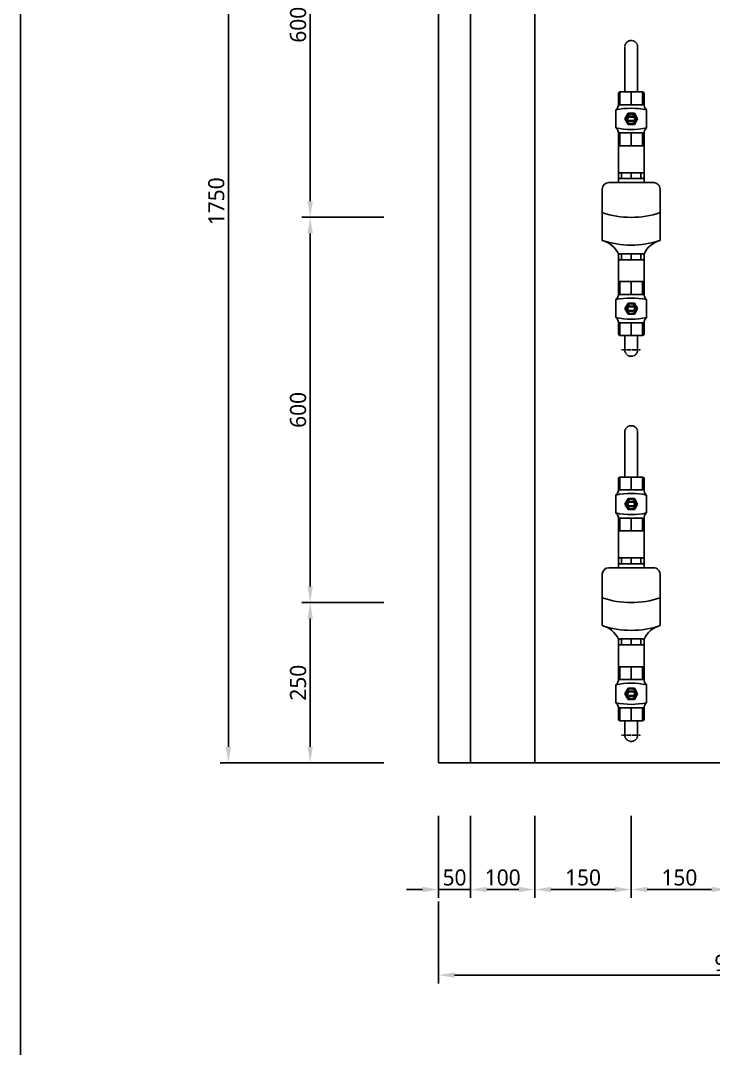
# Model space of a CAD drawing. Header units: millimetres. Extents: x -9013 to 516, y -36629 to 6082.
# Drawn here: x -5380 to -4302, y 2975 to 4576 of the extents above; entities that cross this region are included whole.
import ezdxf

# ---------------------------------------------------------------- set-up
doc = ezdxf.new("R2010")
doc.units = ezdxf.units.MM
doc.header["$LTSCALE"] = 0.05
for name, pattern in [('CENTER', [50.8, 31.75, -6.35, 6.35, -6.35]), ('CENTER2', [28.575, 19.05, -3.175, 3.175, -3.175]), ('DASHDOT', [0.618421, 0.309211, -0.154605, 0, -0.154605])]:
    doc.linetypes.add(name, pattern=pattern)
doc.layers.get('0').update_dxf_attribs({"lineweight": 18})
doc.layers.get('Defpoints').update_dxf_attribs({"color": 140, "lineweight": 18})
for name, color, linetype in [('1CO', 4, 'Continuous'), ('2CONC', 4, 'Continuous'), ('HVAL___2CO', 7, 'Continuous'), ('HWAT__3CO', 1, 'Continuous'), ('HWAT___1DD', 4, 'DASHDOT'), ('HWAT___5CS', 3, 'CENTER2')]:
    doc.layers.add(name, color=color, linetype=linetype)
doc.layers.add('G-Anno-Std-Cntr', color=1, linetype='CENTER2', lineweight=18)
doc.styles.add('trebuchet_MS', font='trebuc.ttf')
doc.dimstyles.new('MGP', dxfattribs={"dimtxt": 2.5, "dimasz": 2.5, "dimexe": 1.25, "dimexo": 0.625, "dimtad": 1, "dimdec": 0, "dimtxsty": 'trebuchet_MS', "dimcen": 2.5, "dimclrt": 7, "dimadec": 0, "dimazin": 0, "dimtfac": 1, "dimtdec": 0, "dimtmove": 0, "dimatfit": 3, "dimfxl": 1.148294, "dimfxlon": 1, "dimarcsym": 2})

# ---------------------------------------------------------------- blocks, each defined once
blk = doc.blocks.new('*D162')
at = {"color": 0, "lineweight": -2, "transparency": 16777216}
for p, q in [((-4729.5, 3337.2), (-4729.5, 3209.3)), ((-4679.5, 3337.2), (-4679.5, 3209.3)), ((-4754.5, 3222.3), (-4779.5, 3222.3)), ((-4679.5, 3222.3), (-4729.5, 3222.3)), ((-4654.5, 3222.3), (-4629.5, 3222.3))]:
    blk.add_line(p, q, dxfattribs=at)
at = {"color": 0, "transparency": 16777216}
for points in [[(-4754.5, 3226.5), (-4754.5, 3218.2), (-4729.5, 3222.3)], [(-4654.5, 3226.5), (-4654.5, 3218.2), (-4679.5, 3222.3)]]:
    blk.add_solid(points, dxfattribs=at)
at = {"layer": 'Defpoints', "color": 0, "transparency": 16777216}
for p in [(-4729.5, 3432.9), (-4679.5, 3419.5), (-4729.5, 3222.3)]:
    blk.add_point(p, dxfattribs=at)
at = {"color": 7, "transparency": 16777216, "insert": (-4704.5, 3241), "char_height": 25, "attachment_point": 5, "style": 'trebuchet_MS'}
blk.add_mtext('50', dxfattribs=at)
blk = doc.blocks.new('*D163')
at = {"color": 0, "lineweight": -2, "transparency": 16777216}
for p, q in [((-4679.5, 3337.2), (-4679.5, 3209.3)), ((-4579.5, 3337.2), (-4579.5, 3209.3)), ((-4654.5, 3222.3), (-4604.5, 3222.3))]:
    blk.add_line(p, q, dxfattribs=at)
at = {"color": 0, "transparency": 16777216}
for points in [[(-4654.5, 3226.5), (-4654.5, 3218.2), (-4679.5, 3222.3)], [(-4604.5, 3226.5), (-4604.5, 3218.2), (-4579.5, 3222.3)]]:
    blk.add_solid(points, dxfattribs=at)
at = {"layer": 'Defpoints', "color": 0, "transparency": 16777216}
for p in [(-4679.5, 3419.5), (-4579.5, 3419.5), (-4579.5, 3222.3)]:
    blk.add_point(p, dxfattribs=at)
at = {"color": 7, "transparency": 16777216, "insert": (-4629.5, 3241), "char_height": 25, "attachment_point": 5, "style": 'trebuchet_MS'}
blk.add_mtext('100', dxfattribs=at)
blk = doc.blocks.new('*D164')
at = {"color": 0, "lineweight": -2, "transparency": 16777216}
for p, q in [((-4579.5, 3337.2), (-4579.5, 3209.3)), ((-4429.5, 3337.2), (-4429.5, 3209.3)), ((-4554.5, 3222.3), (-4454.5, 3222.3))]:
    blk.add_line(p, q, dxfattribs=at)
at = {"color": 0, "transparency": 16777216}
for points in [[(-4554.5, 3226.5), (-4554.5, 3218.2), (-4579.5, 3222.3)], [(-4454.5, 3226.5), (-4454.5, 3218.2), (-4429.5, 3222.3)]]:
    blk.add_solid(points, dxfattribs=at)
at = {"layer": 'Defpoints', "color": 0, "transparency": 16777216}
for p in [(-4429.5, 3453), (-4579.5, 3419.5), (-4429.5, 3222.3)]:
    blk.add_point(p, dxfattribs=at)
at = {"color": 7, "transparency": 16777216, "insert": (-4504.5, 3241), "char_height": 25, "attachment_point": 5, "style": 'trebuchet_MS'}
blk.add_mtext('150', dxfattribs=at)
blk = doc.blocks.new('*D165')
at = {"color": 0, "lineweight": -2, "transparency": 16777216}
for p, q in [((-4429.5, 3337.2), (-4429.5, 3209.3)), ((-4279.5, 3337.2), (-4279.5, 3209.3)), ((-4404.5, 3222.3), (-4304.5, 3222.3))]:
    blk.add_line(p, q, dxfattribs=at)
at = {"color": 0, "transparency": 16777216}
for points in [[(-4404.5, 3226.5), (-4404.5, 3218.2), (-4429.5, 3222.3)], [(-4304.5, 3226.5), (-4304.5, 3218.2), (-4279.5, 3222.3)]]:
    blk.add_solid(points, dxfattribs=at)
at = {"layer": 'Defpoints', "color": 0, "transparency": 16777216}
for p in [(-4279.5, 3556.2), (-4429.5, 3545.1), (-4279.5, 3222.3)]:
    blk.add_point(p, dxfattribs=at)
at = {"color": 7, "transparency": 16777216, "insert": (-4354.5, 3241), "char_height": 25, "attachment_point": 5, "style": 'trebuchet_MS'}
blk.add_mtext('150', dxfattribs=at)
blk = doc.blocks.new('*D168')
at = {"color": 0, "lineweight": -2, "transparency": 16777216}
for p, q in [((-4729.5, 3203.8), (-4729.5, 3076)), ((-3814.8, 3203.8), (-3814.8, 3076)), ((-4704.5, 3089), (-3839.8, 3089))]:
    blk.add_line(p, q, dxfattribs=at)
at = {"color": 0, "transparency": 16777216}
for points in [[(-4704.5, 3093.2), (-4704.5, 3084.8), (-4729.5, 3089)], [(-3839.8, 3093.2), (-3839.8, 3084.8), (-3814.8, 3089)]]:
    blk.add_solid(points, dxfattribs=at)
at = {"layer": 'Defpoints', "color": 0, "transparency": 16777216}
for p in [(-4729.5, 3474), (-3814.8, 3445.1), (-3814.8, 3089)]:
    blk.add_point(p, dxfattribs=at)
at = {"color": 7, "transparency": 16777216, "insert": (-4272.1, 3107.8), "char_height": 25, "attachment_point": 5, "style": 'trebuchet_MS'}
blk.add_mtext('915', dxfattribs=at)
blk = doc.blocks.new('*D169')
at = {"color": 0, "lineweight": -2, "transparency": 16777216}
for p, q in [((-4814.4, 3669.5), (-4942.2, 3669.5)), ((-4929.2, 3444.5), (-4929.2, 3644.5)), ((-4814.4, 3419.5), (-4942.2, 3419.5))]:
    blk.add_line(p, q, dxfattribs=at)
at = {"color": 0, "transparency": 16777216}
for points in [[(-4933.4, 3644.5), (-4925.1, 3644.5), (-4929.2, 3669.5)], [(-4933.4, 3444.5), (-4925.1, 3444.5), (-4929.2, 3419.5)]]:
    blk.add_solid(points, dxfattribs=at)
at = {"layer": 'Defpoints', "color": 0, "transparency": 16777216}
for p in [(-4929.2, 3669.5), (-4779.5, 3669.5), (-4779.5, 3419.5)]:
    blk.add_point(p, dxfattribs=at)
at = {"color": 7, "transparency": 16777216, "insert": (-4948, 3544.5), "char_height": 25, "attachment_point": 5, "rotation": 90, "style": 'trebuchet_MS'}
blk.add_mtext('250', dxfattribs=at)
blk = doc.blocks.new('*D170')
at = {"color": 0, "lineweight": -2, "transparency": 16777216}
for p, q in [((-4814.4, 4269.5), (-4942.2, 4269.5)), ((-4929.2, 3694.5), (-4929.2, 4244.5)), ((-4835.2, 3669.5), (-4942.2, 3669.5))]:
    blk.add_line(p, q, dxfattribs=at)
at = {"color": 0, "transparency": 16777216}
for points in [[(-4933.4, 4244.5), (-4925.1, 4244.5), (-4929.2, 4269.5)], [(-4933.4, 3694.5), (-4925.1, 3694.5), (-4929.2, 3669.5)]]:
    blk.add_solid(points, dxfattribs=at)
at = {"layer": 'Defpoints', "color": 0, "transparency": 16777216}
for p in [(-4929.2, 4269.5), (-4504.7, 4269.5), (-4829.2, 3669.5)]:
    blk.add_point(p, dxfattribs=at)
at = {"color": 7, "transparency": 16777216, "insert": (-4948, 3969.5), "char_height": 25, "attachment_point": 5, "rotation": 90, "style": 'trebuchet_MS'}
blk.add_mtext('600', dxfattribs=at)
blk = doc.blocks.new('*D171')
at = {"color": 0, "lineweight": -2, "transparency": 16777216}
for p, q in [((-4814.4, 4869.5), (-4942.2, 4869.5)), ((-4929.2, 4294.5), (-4929.2, 4844.5)), ((-4814.4, 4269.5), (-4942.2, 4269.5))]:
    blk.add_line(p, q, dxfattribs=at)
at = {"color": 0, "transparency": 16777216}
for points in [[(-4933.4, 4844.5), (-4925.1, 4844.5), (-4929.2, 4869.5)], [(-4933.4, 4294.5), (-4925.1, 4294.5), (-4929.2, 4269.5)]]:
    blk.add_solid(points, dxfattribs=at)
at = {"layer": 'Defpoints', "color": 0, "transparency": 16777216}
for p in [(-4929.2, 4869.5), (-4736.7, 4869.5), (-4736.7, 4269.5)]:
    blk.add_point(p, dxfattribs=at)
at = {"color": 7, "transparency": 16777216, "insert": (-4948, 4569.5), "char_height": 25, "attachment_point": 5, "rotation": 90, "style": 'trebuchet_MS'}
blk.add_mtext('600', dxfattribs=at)
blk = doc.blocks.new('*D181')
at = {"color": 0, "lineweight": -2, "transparency": 16777216}
for p, q in [((-4941.7, 5169.5), (-5069.5, 5169.5)), ((-5056.5, 5144.5), (-5056.5, 3444.5)), ((-4941.7, 3419.5), (-5069.5, 3419.5))]:
    blk.add_line(p, q, dxfattribs=at)
at = {"color": 0, "transparency": 16777216}
for points in [[(-5060.7, 5144.5), (-5052.4, 5144.5), (-5056.5, 5169.5)], [(-5060.7, 3444.5), (-5052.4, 3444.5), (-5056.5, 3419.5)]]:
    blk.add_solid(points, dxfattribs=at)
at = {"layer": 'Defpoints', "color": 0, "transparency": 16777216}
for p in [(-4839.9, 5169.5), (-5056.5, 3419.5), (-4814.4, 3419.5)]:
    blk.add_point(p, dxfattribs=at)
at = {"color": 7, "transparency": 16777216, "insert": (-5075.3, 4294.5), "char_height": 25, "attachment_point": 5, "rotation": 90, "style": 'trebuchet_MS'}
blk.add_mtext('1750', dxfattribs=at)
blk = doc.blocks.new('h-meter')
at = {"layer": 'HVAL___2CO'}
for p, q in [((-25.4, 45), (-105.4, 45)), ((-15.4, -35), (-15.4, 35)), ((-134.2, 20), (-135.4, 17.9)), ((-135.4, 17.9), (-135.4, -17.9)), ((-126.2, 20), (-134.2, 20)), ((-127.4, 20), (-126.2, 17.9)), ((-126.2, 17.9), (-126.2, -17.9)), ((-15.4, 20), (-1.2, 20)), ((-7.9, 20), (-9.1, 17.9)), ((-9.1, 17.9), (-9.1, -17.9)), ((-1.2, 20), (0, 17.9)), ((0, 17.9), (0, -17.9)), ((-135.4, 15), (-126.2, 15)), ((0, 15), (-9.1, 15)), ((-135.4, 0), (-126.2, 0)), ((-135.4, -15), (-126.2, -15)), ((0, 0), (-9.1, 0)), ((0, -15), (-9.1, -15)), ((-134.2, -20), (-135.4, -17.9)), ((-126.2, -20), (-134.2, -20)), ((-127.4, -20), (-126.2, -17.9)), ((-15.4, -20), (-1.2, -20)), ((-7.9, -20), (-9.1, -17.9)), ((-1.2, -20), (0, -17.9)), ((-105.4, -45), (-25.4, -45))]:
    blk.add_line(p, q, dxfattribs=at)
for centre, radius, start, end in [((-142.6, 54.8), 38.4, 295.1026, 345.2121), ((28.2, 0), 141, 161.3868, 198.6132), ((71.5, 0), 141, 161.3868, 198.6132), ((-25.4, 35), 10, 0, 90), ((-142.6, -54.8), 38.4, 14.7879, 64.8974), ((-25.4, -35), 10, 270, 0)]:
    blk.add_arc(centre, radius, start, end, dxfattribs=at)
blk = doc.blocks.new('water meter v')
at = {"layer": 'HVAL___2CO'}
h = blk.add_hatch(color=256, dxfattribs=at)
h.paths.add_polyline_path([(-5839.1, 3714.4), (-5829.1, 3714.4), (-5824.1, 3705.7), (-5829.1, 3697), (-5839.1, 3697), (-5844.1, 3705.7)])
h.paths.add_polyline_path([(-5834.1, 3698.1, 1), (-5834.1, 3713.3, 1)], flags=16)
h.paths.add_polyline_path([(-5836.7, 3701.7), (-5831.5, 3701.7, 1), (-5831.5, 3709.7), (-5836.7, 3709.7, 1)], flags=0)
h.paths.add_polyline_path([(-5836.7, 3702.9), (-5831.5, 3702.9, 1), (-5831.5, 3708.5), (-5836.7, 3708.5, 1)], flags=0)
h = blk.add_hatch(color=256, dxfattribs=at)
h.paths.add_polyline_path([(-5836.7, 3701.7, -1), (-5836.7, 3709.7), (-5831.5, 3709.7, -1), (-5831.5, 3701.7)])
h.paths.add_polyline_path([(-5831.5, 3702.9, 1), (-5831.5, 3708.5), (-5836.7, 3708.5, 1), (-5836.7, 3702.9)], flags=16)
h = blk.add_hatch(color=256, dxfattribs=at)
h.paths.add_polyline_path([(-5839.1, 3401.4), (-5829.1, 3401.4), (-5824.1, 3410.1), (-5829.1, 3418.8), (-5839.1, 3418.8), (-5844.1, 3410.1)])
h.paths.add_polyline_path([(-5834.1, 3417.7, -1), (-5834.1, 3402.5, -1)], flags=16)
h.paths.add_polyline_path([(-5836.7, 3414.1), (-5831.5, 3414.1, -1), (-5831.5, 3406.1), (-5836.7, 3406.1, -1)], flags=0)
h.paths.add_polyline_path([(-5836.7, 3412.9), (-5831.5, 3412.9, -1), (-5831.5, 3407.3), (-5836.7, 3407.3, -1)], flags=0)
h = blk.add_hatch(color=256, dxfattribs=at)
h.paths.add_polyline_path([(-5836.7, 3414.1, 1), (-5836.7, 3406.1), (-5831.5, 3406.1, 1), (-5831.5, 3414.1)])
h.paths.add_polyline_path([(-5831.5, 3412.9, -1), (-5831.5, 3407.3), (-5836.7, 3407.3, -1), (-5836.7, 3412.9)], flags=16)
for p, q in [((-5851.7, 3747.7), (-5854.1, 3746.3)), ((-5816.5, 3747.7), (-5851.7, 3747.7)), ((-5851.7, 3727.7), (-5851.7, 3747.7)), ((-5834.1, 3727.7), (-5834.1, 3747.7)), ((-5816.5, 3747.7), (-5814.1, 3746.3)), ((-5816.5, 3727.7), (-5816.5, 3747.7)), ((-5854.1, 3746.3), (-5854.1, 3729.1)), ((-5814.1, 3746.3), (-5814.1, 3729.1)), ((-5858.1, 3719.7), (-5858.1, 3691.7)), ((-5851.7, 3727.7), (-5854.1, 3729.1)), ((-5851.7, 3727.7), (-5816.5, 3727.7)), ((-5816.5, 3727.7), (-5814.1, 3729.1)), ((-5810.1, 3719.7), (-5810.1, 3691.7)), ((-5839.1, 3714.4), (-5844.1, 3705.7)), ((-5844.1, 3705.7), (-5839.1, 3697)), ((-5829.1, 3714.4), (-5839.1, 3714.4)), ((-5836.7, 3709.7), (-5831.5, 3709.7)), ((-5836.7, 3708.5), (-5831.5, 3708.5)), ((-5831.5, 3702.9), (-5836.7, 3702.9)), ((-5831.5, 3701.7), (-5836.7, 3701.7)), ((-5824.1, 3705.7), (-5829.1, 3714.4)), ((-5829.1, 3697), (-5824.1, 3705.7)), ((-5851.7, 3683.7), (-5854.1, 3682.3)), ((-5851.7, 3683.7), (-5851.7, 3663.7)), ((-5851.7, 3683.7), (-5816.5, 3683.7)), ((-5839.1, 3697), (-5829.1, 3697)), ((-5834.1, 3683.7), (-5834.1, 3663.7)), ((-5816.5, 3683.7), (-5816.5, 3663.7)), ((-5816.5, 3683.7), (-5814.1, 3682.3)), ((-5854.1, 3665.1), (-5854.1, 3682.3)), ((-5814.1, 3665.1), (-5814.1, 3682.3)), ((-5851.7, 3663.7), (-5854.1, 3665.1)), ((-5816.5, 3663.7), (-5851.7, 3663.7)), ((-5816.5, 3663.7), (-5814.1, 3665.1)), ((-5851.7, 3452.1), (-5854.1, 3450.7)), ((-5854.1, 3450.7), (-5854.1, 3433.5)), ((-5816.5, 3452.1), (-5851.7, 3452.1)), ((-5851.7, 3432.1), (-5851.7, 3452.1)), ((-5834.1, 3432.1), (-5834.1, 3452.1)), ((-5816.5, 3452.1), (-5814.1, 3450.7)), ((-5816.5, 3432.1), (-5816.5, 3452.1)), ((-5814.1, 3450.7), (-5814.1, 3433.5)), ((-5851.7, 3432.1), (-5854.1, 3433.5)), ((-5851.7, 3432.1), (-5816.5, 3432.1)), ((-5816.5, 3432.1), (-5814.1, 3433.5)), ((-5858.1, 3396.1), (-5858.1, 3424.1)), ((-5844.1, 3410.1), (-5839.1, 3418.8)), ((-5839.1, 3418.8), (-5829.1, 3418.8)), ((-5831.5, 3414.1), (-5836.7, 3414.1)), ((-5831.5, 3412.9), (-5836.7, 3412.9)), ((-5829.1, 3418.8), (-5824.1, 3410.1)), ((-5810.1, 3396.1), (-5810.1, 3424.1)), ((-5839.1, 3401.4), (-5844.1, 3410.1)), ((-5829.1, 3401.4), (-5839.1, 3401.4)), ((-5836.7, 3407.3), (-5831.5, 3407.3)), ((-5836.7, 3406.1), (-5831.5, 3406.1)), ((-5824.1, 3410.1), (-5829.1, 3401.4)), ((-5851.7, 3388.1), (-5854.1, 3386.7)), ((-5854.1, 3369.5), (-5854.1, 3386.7)), ((-5851.7, 3388.1), (-5851.7, 3368.1)), ((-5851.7, 3388.1), (-5816.5, 3388.1)), ((-5834.1, 3388.1), (-5834.1, 3368.1)), ((-5816.5, 3388.1), (-5814.1, 3386.7)), ((-5816.5, 3388.1), (-5816.5, 3368.1)), ((-5814.1, 3369.5), (-5814.1, 3386.7)), ((-5851.7, 3368.1), (-5854.1, 3369.5)), ((-5816.5, 3368.1), (-5851.7, 3368.1)), ((-5816.5, 3368.1), (-5814.1, 3369.5))]:
    blk.add_line(p, q, dxfattribs=at)
for centre in [(-5834.1, 3705.7), (-5834.1, 3410.1)]:
    blk.add_circle(centre, 7.6, dxfattribs=at)
for centre, radius, start, end in [((-5863.8, 3727.7), 9.8, 305.5591, 8.2752), ((-5834.1, 3606.5), 115.7, 78.0304, 101.9696), ((-5804.4, 3727.7), 9.8, 171.7248, 234.4409), ((-5836.7, 3705.7), 4, 90, 270), ((-5836.7, 3705.7), 4, 90, 270), ((-5836.7, 3705.7), 2.8, 90, 270), ((-5831.5, 3705.7), 4, 270, 90), ((-5831.5, 3705.7), 2.8, 270, 90), ((-5863.8, 3683.7), 9.8, 351.7248, 54.4409), ((-5834.1, 3804.9), 115.7, 258.0304, 281.9696), ((-5804.4, 3683.7), 9.8, 125.5591, 188.2752), ((-5863.8, 3432.1), 9.8, 305.5591, 8.2752), ((-5804.4, 3432.1), 9.8, 171.7248, 234.4409), ((-5834.1, 3310.9), 115.7, 78.0304, 101.9696), ((-5836.7, 3410.1), 4, 90, 270), ((-5836.7, 3410.1), 4, 90, 270), ((-5836.7, 3410.1), 2.8, 90, 270), ((-5831.5, 3410.1), 4, 270, 90), ((-5831.5, 3410.1), 2.8, 270, 90), ((-5863.8, 3388.1), 9.8, 351.7248, 54.4409), ((-5834.1, 3509.3), 115.7, 258.0304, 281.9696), ((-5804.4, 3388.1), 9.8, 125.5591, 188.2752)]:
    blk.add_arc(centre, radius, start, end, dxfattribs=at)
at = {"layer": 'HWAT__3CO'}
for p, q in [((-5854.1, 3620.5), (-5854.1, 3665.1)), ((-5814.1, 3620.5), (-5814.1, 3665.1)), ((-5854.1, 3487.5), (-5854.1, 3450.7)), ((-5814.1, 3487.5), (-5814.1, 3450.7))]:
    blk.add_line(p, q, dxfattribs=at)
at = {"layer": 'HWAT___1DD'}
for q in [(-5849.1, 3345.8), (-5819.1, 3345.8)]:
    blk.add_line((-5834.1, 3345.8), q, dxfattribs=at)
at = {"layer": 'HWAT___5CS'}
for p, q in [((-5844.1, 3747.7), (-5844.1, 3817.7)), ((-5824.1, 3747.7), (-5824.1, 3817.7)), ((-5844.1, 3368.1), (-5844.1, 3345.8)), ((-5824.1, 3368.1), (-5824.1, 3345.8))]:
    blk.add_line(p, q, dxfattribs=at)
for centre, start, end in [((-5834.1, 3817.7), 0, 180), ((-5834.1, 3345.8), 180, 0)]:
    blk.add_arc(centre, 10, start, end, dxfattribs=at)
at = {"rotation": 89.99999999999999}
blk.add_blockref('h-meter', (-5834.1, 3621.7), dxfattribs=at)

msp = doc.modelspace()

# ---------------------------------------------------------------- linework, layer by layer
at = {"layer": '1CO'}
msp.add_line((-4729.5, 3419.5), (-4729.5, 5169.5), dxfattribs=at)
at = {"layer": '2CONC', "lineweight": -3}
msp.add_line((-4729.5, 3419.5), (-3634.2, 3419.5), dxfattribs=at)
msp.add_lwpolyline([(-5380.1, 6082.3), (-966.2, 6082.3), (-966.2, -132.8), (-5380.1, -132.8)], close=True, dxfattribs=at)
at = {"layer": 'HWAT___5CS'}
for p, q in [((-4679.5, 3419.5), (-4679.5, 5169.5)), ((-4579.5, 3419.5), (-4579.5, 5169.5))]:
    msp.add_line(p, q, dxfattribs=at)

# ---------------------------------------------------------------- block references
at = {"layer": 'G-Anno-Std-Cntr', "linetype": 'CENTER'}
for p in [(1404.6, 717.2), (1404.6, 117.2)]:
    msp.add_blockref('water meter v', p, dxfattribs=at)

# ---------------------------------------------------------------- dimensions: what is measured, and where the dimension line sits
for base, p1, p2, picture, middle in [((-5056.5, 3419.5), (-4839.9, 5169.5), (-4814.4, 3419.5), '*D181', (-5075.3, 4294.5)), ((-4929.2, 4869.5), (-4736.7, 4269.5), (-4736.7, 4869.5), '*D171', (-4948, 4569.5)), ((-4929.2, 4269.5), (-4829.2, 3669.5), (-4504.7, 4269.5), '*D170', (-4948, 3969.5)), ((-4929.2, 3669.5), (-4779.5, 3419.5), (-4779.5, 3669.5), '*D169', (-4948, 3544.5))]:
    dim = msp.add_linear_dim(base=base, p1=p1, p2=p2, angle=90, dimstyle='MGP', override={"dimscale": 100, "dimtxt": 0.25, "dimasz": 0.25, "dimexe": 0.13, "dimexo": 0.06, "dimgap": 0.06, "dimarcsym": 1})
    dim.commit()
    dim.dimension.update_dxf_attribs({"geometry": picture, "text_midpoint": middle})
for base, p1, p2, picture, middle in [((-4279.5, 3222.3), (-4429.5, 3545.1), (-4279.5, 3556.2), '*D165', (-4354.5, 3241)), ((-3814.8, 3089), (-4729.5, 3474), (-3814.8, 3445.1), '*D168', (-4272.1, 3107.8)), ((-4429.5, 3222.3), (-4579.5, 3419.5), (-4429.5, 3453), '*D164', (-4504.5, 3241)), ((-4729.5, 3222.3), (-4679.5, 3419.5), (-4729.5, 3432.9), '*D162', (-4704.5, 3241))]:
    dim = msp.add_linear_dim(base=base, p1=p1, p2=p2, dimstyle='MGP', override={"dimscale": 100, "dimtxt": 0.25, "dimasz": 0.25, "dimexe": 0.13, "dimexo": 0.06, "dimgap": 0.06, "dimarcsym": 1})
    dim.commit()
    dim.dimension.update_dxf_attribs({"geometry": picture, "text_midpoint": middle})
dim = msp.add_aligned_dim(p1=(-4679.5, 3419.5), p2=(-4579.5, 3419.5), distance=-197.1, dimstyle='MGP', override={"dimscale": 100, "dimtxt": 0.25, "dimasz": 0.25, "dimexe": 0.13, "dimexo": 0.06, "dimgap": 0.06, "dimarcsym": 1})
dim.commit()
dim.dimension.update_dxf_attribs({"geometry": '*D163', "text_midpoint": (-4629.5, 3241)})

doc.saveas('drawing.dxf')
